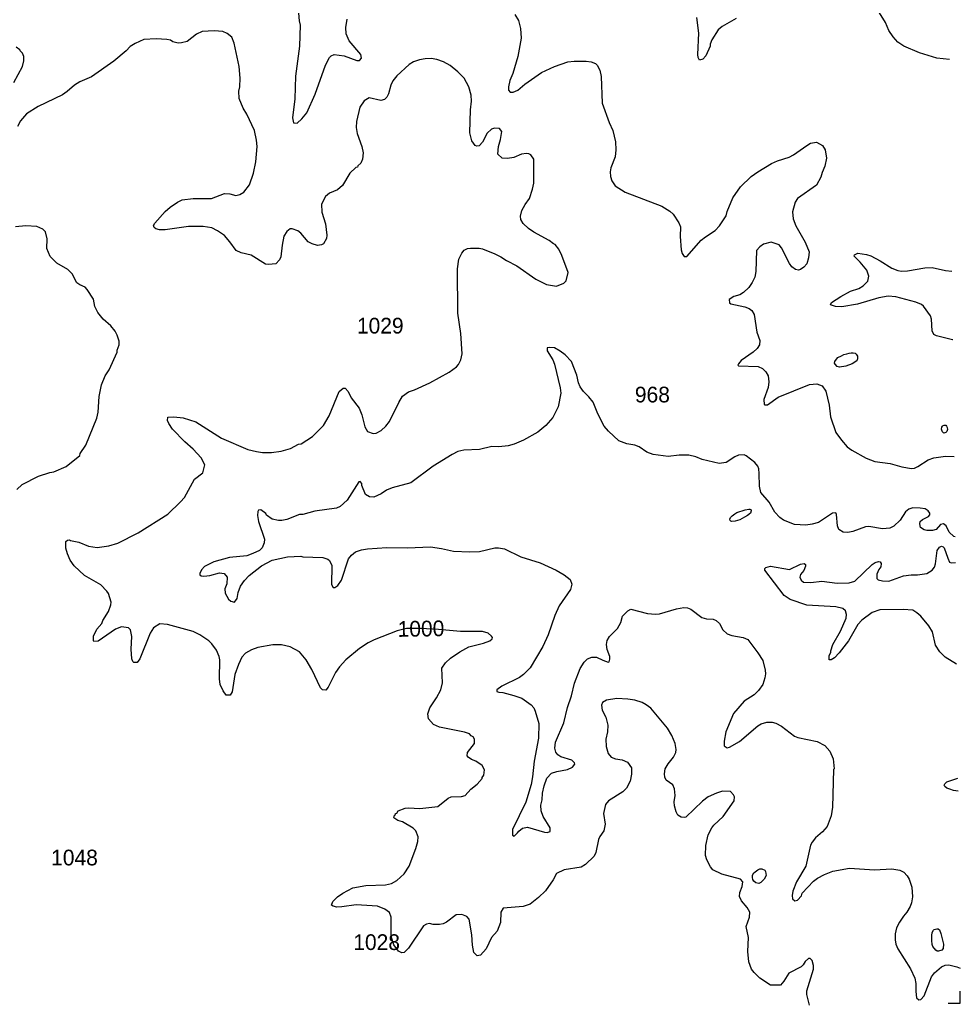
# Model space of a CAD drawing. Header units: kilometres. Extents: x 178.1 to 232.4, y 8228.7 to 8284.8.
# Drawn here: x 222.86 to 232.44, y 8229.43 to 8239.47 of the extents above; entities that cross this region are included whole.
import ezdxf

# ---------------------------------------------------------------- set-up
doc = ezdxf.new("R2010")
doc.units = ezdxf.units.KM
for name, color, linetype in [('1', 7, 'Continuous'), ('2', 7, 'Continuous'), ('21', 7, 'Continuous'), ('61', 7, 'Continuous'), ('63', 7, 'Continuous')]:
    doc.layers.add(name, color=color, linetype=linetype)
doc.styles.add('dgn002', font='dgn002.shx')

# ---------------------------------------------------------------- blocks, each defined once
blk = doc.blocks.new('PRCGEO2')
at = {"layer": '63', "color": 132, "linetype": 'Continuous', "lineweight": 0, "true_color": 0x00c3c3, "flags": 128}
blk.add_lwpolyline([(-0.1232, 0), (0, 0), (0, 0.1214)], dxfattribs=at)

msp = doc.modelspace()

# ---------------------------------------------------------------- linework, layer by layer
at = {"layer": '1', "color": 5, "linetype": 'Continuous', "lineweight": 13, "flags": 128}
for points in [[(225.2646, 8238.0267), (225.2777, 8238.1807), (225.2712, 8238.2472), (225.25, 8238.3453), (225.1727, 8238.5099), (225.1354, 8238.5715), (225.0951, 8238.672), (225.0902, 8238.7453), (225.1, 8238.7905), (225.1033, 8238.8793), (225.095, 8238.9978), (225.0424, 8239.2348), (225.0172, 8239.2946), (224.9721, 8239.3326), (224.9281, 8239.3534), (224.8383, 8239.3615), (224.7154, 8239.3523), (224.6599, 8239.3255), (224.5634, 8239.2531), (224.5049, 8239.2367), (224.4729, 8239.2353), (224.4169, 8239.2493), (224.3937, 8239.2643), (224.3579, 8239.273), (224.2475, 8239.2793), (224.1217, 8239.2724), (224.032, 8239.2324), (223.9824, 8239.2002), (223.9405, 8239.1555), (223.815, 8239.0509), (223.5883, 8238.8906), (223.4699, 8238.8394), (223.4168, 8238.8072), (223.3404, 8238.7411), (223.2937, 8238.7094), (223.0459, 8238.5895), (222.9262, 8238.5145), (222.8642, 8238.443), (222.8358, 8238.3837)], [(222.7982, 8238.8347), (222.8868, 8238.9951), (222.8989, 8239.0544), (222.8991, 8239.0983), (222.8863, 8239.1337), (222.8625, 8239.1564), (222.8593, 8239.1676), (222.8219, 8239.1953)], [(227.769, 8238.3356), (227.7454, 8238.3642), (227.6975, 8238.3688), (227.6641, 8238.3585), (227.6201, 8238.3179), (227.5738, 8238.2243), (227.5384, 8238.1893), (227.5151, 8238.1865), (227.5002, 8238.1919), (227.4655, 8238.2391), (227.4456, 8238.3196), (227.4506, 8238.5549), (227.4619, 8238.6423), (227.4585, 8238.7031), (227.4327, 8238.7897), (227.3867, 8238.877), (227.3231, 8238.9439), (227.2431, 8239.0076), (227.1765, 8239.0457), (227.1074, 8239.0687), (227.0497, 8239.0767), (226.9889, 8239.075), (226.9319, 8239.0656), (226.8712, 8239.0454), (226.8245, 8239.017), (226.7016, 8238.9007), (226.6601, 8238.849), (226.6402, 8238.8062), (226.6142, 8238.718), (226.5977, 8238.6853), (226.5738, 8238.6613), (226.5386, 8238.6508), (226.4179, 8238.6781), (226.3679, 8238.6461), (226.3248, 8238.583), (226.2901, 8238.4349), (226.2852, 8238.3749), (226.2953, 8238.3124), (226.3431, 8238.1798), (226.3558, 8238.1155), (226.3508, 8238.0531), (226.3338, 8238.0121), (226.3026, 8237.9848), (226.2983, 8237.9715), (226.281, 8237.9664), (226.2227, 8237.9081), (226.1473, 8237.7852), (226.0958, 8237.7389), (226.0153, 8237.7072), (225.972, 8237.6721), (225.9329, 8237.5937), (225.9361, 8237.5139), (225.9726, 8237.393), (225.9871, 8237.2777), (225.9834, 8237.2454), (225.953, 8237.1898), (225.9333, 8237.1789), (225.8922, 8237.1742), (225.8368, 8237.1909), (225.7978, 8237.2109), (225.7226, 8237.2985), (225.6905, 8237.3219), (225.6333, 8237.3417), (225.6119, 8237.3411), (225.58, 8237.3148), (225.5498, 8237.2685), (225.5315, 8237.1756), (225.5197, 8237.0563), (225.5049, 8237.0261), (225.4681, 8236.9872), (225.3923, 8236.9783), (225.3628, 8236.9836), (225.215, 8237.0745), (225.1138, 8237.0977), (225.064, 8237.1216), (225, 8237.2101), (224.9433, 8237.2748), (224.873, 8237.3231), (224.8136, 8237.3518), (224.7255, 8237.3666), (224.5766, 8237.3649), (224.3404, 8237.3321), (224.2811, 8237.3321), (224.2425, 8237.3413), (224.2282, 8237.3547), (224.2216, 8237.3751), (224.2332, 8237.4015), (224.3385, 8237.5202), (224.3889, 8237.5625), (224.4647, 8237.6134), (224.5139, 8237.6367), (224.6244, 8237.6529), (224.8103, 8237.6514), (224.9428, 8237.7039), (224.9996, 8237.6977)], [(227.735, 8238.1831), (227.7584, 8238.2513), (227.769, 8238.3356)], [(227.8916, 8238.0696), (227.8284, 8238.058), (227.7724, 8238.0623), (227.73, 8238.1032), (227.735, 8238.1831)], [(223.8556, 8234.139), (224.0657, 8234.2438), (224.3678, 8234.4342), (224.4964, 8234.5591), (224.5359, 8234.605), (224.6388, 8234.7899), (224.7246, 8234.8557), (224.744, 8234.9361), (224.7055, 8235.0091), (224.6238, 8235.0974), (224.5391, 8235.172), (224.4132, 8235.3015), (224.3751, 8235.3587), (224.3632, 8235.3883), (224.3666, 8235.424), (224.4284, 8235.4276), (224.5223, 8235.4163), (224.6528, 8235.3745), (224.9148, 8235.2101), (225.1831, 8235.095), (225.2685, 8235.0727), (225.3305, 8235.0639), (225.4234, 8235.0639), (225.5207, 8235.0753), (225.6168, 8235.1034), (225.6969, 8235.1473), (225.7255, 8235.1529), (225.8411, 8235.2274), (225.953, 8235.3378), (226.0119, 8235.4359), (226.1117, 8235.6832), (226.1544, 8235.7183), (226.175, 8235.7189), (226.2043, 8235.686), (226.2363, 8235.6196), (226.315, 8235.5158), (226.3432, 8235.4474), (226.3742, 8235.324), (226.3998, 8235.2775), (226.4589, 8235.2567), (226.4884, 8235.2598), (226.5406, 8235.2883), (226.5895, 8235.3322), (226.6253, 8235.3794), (226.7197, 8235.5741), (226.7577, 8235.638), (226.8201, 8235.6826), (226.8803, 8235.7023), (227.0375, 8235.7742), (227.2332, 8235.882), (227.3083, 8235.9374), (227.3284, 8235.9598), (227.3543, 8236.0073), (227.3648, 8236.0672), (227.3518, 8236.2746), (227.3222, 8236.4828), (227.3172, 8236.9354), (227.3337, 8237.0325), (227.3634, 8237.0956), (227.3865, 8237.1261), (227.4202, 8237.1408), (227.4513, 8237.1461), (227.5387, 8237.1445), (227.5739, 8237.1373), (227.7, 8237.0886), (227.7599, 8237.0588), (227.8175, 8237.0185), (227.9234, 8236.9645), (228.1166, 8236.8309), (228.2267, 8236.7745), (228.327, 8236.7595), (228.401, 8236.7885), (228.4276, 8236.8119), (228.4461, 8236.8974), (228.3837, 8237.072), (228.3508, 8237.1361), (228.3144, 8237.182), (228.2973, 8237.1887), (228.252, 8237.225), (228.0954, 8237.3082), (228.042, 8237.3448), (227.9877, 8237.3957), (227.9636, 8237.438), (227.961, 8237.4719), (227.9759, 8237.5301), (228.0069, 8237.5888), (228.0511, 8237.6515), (228.084, 8237.7461), (228.0957, 8237.8069), (228.0956, 8238.054), (228.066, 8238.0972), (228.0463, 8238.1072), (228.0207, 8238.1105), (227.9696, 8238.104), (227.8916, 8238.0696)], [(225.1993, 8237.7912), (225.2387, 8237.9097), (225.2646, 8238.0267)], [(224.9996, 8237.6977), (225.0598, 8237.6814), (225.1014, 8237.6937), (225.1407, 8237.717), (225.1993, 8237.7912)], [(227.0754, 8232.2907), (227.0217, 8232.3503), (227.016, 8232.3999), (227.0369, 8232.4614), (227.1052, 8232.5627), (227.1494, 8232.6451), (227.1656, 8232.7167), (227.1594, 8232.8665), (227.1957, 8232.9211), (227.2484, 8232.9658), (227.3429, 8233.0306), (227.4358, 8233.0813), (227.5839, 8233.1188), (227.6481, 8233.1439), (227.6713, 8233.1657), (227.6739, 8233.1782), (227.6652, 8233.1933), (227.63, 8233.2225), (227.5723, 8233.2384), (227.35, 8233.2403), (227.1254, 8233.2579), (226.9429, 8233.2683), (226.8006, 8233.2688), (226.7024, 8233.2461), (226.4678, 8233.1536), (226.4076, 8233.1236), (226.3206, 8233.0657), (226.1793, 8232.9515), (226.1152, 8232.8807), (226.0742, 8232.8229), (226.0007, 8232.6713), (225.9754, 8232.6429), (225.9436, 8232.6459), (225.9233, 8232.6663), (225.8344, 8232.851), (225.7765, 8232.9504), (225.7072, 8233.0326), (225.6143, 8233.0834), (225.524, 8233.1019), (225.4359, 8233.1035), (225.2852, 8233.0773), (225.2192, 8233.0527), (225.1568, 8233.0182), (225.1195, 8232.9777), (225.0852, 8232.9042), (225.0507, 8232.8023), (225.0208, 8232.6246), (225.0024, 8232.5919), (224.9602, 8232.5918), (224.9301, 8232.6334), (224.9006, 8232.6985), (224.8927, 8232.7555), (224.8959, 8232.9497), (224.8891, 8232.984), (224.8632, 8233.0485), (224.8164, 8233.1119), (224.7839, 8233.143), (224.6928, 8233.2043), (224.626, 8233.24), (224.3621, 8233.3105), (224.2866, 8233.3158), (224.2192, 8233.2774), (224.1862, 8233.2231), (224.0807, 8232.9598), (224.054, 8232.9221), (224.0208, 8232.9218), (224.0086, 8232.9331), (223.9991, 8232.9597), (223.994, 8233.0608), (224.0004, 8233.1891), (223.9873, 8233.2571), (223.9665, 8233.2779), (223.8937, 8233.2856), (223.8315, 8233.2616), (223.6548, 8233.1415), (223.6128, 8233.1365), (223.6077, 8233.1436), (223.6076, 8233.1926), (223.642, 8233.2638), (223.6945, 8233.3216), (223.7048, 8233.3527), (223.7607, 8233.4446), (223.785, 8233.5118), (223.788, 8233.5397), (223.7625, 8233.6271), (223.7464, 8233.6511), (223.6834, 8233.7136), (223.5183, 8233.8114), (223.4102, 8233.9098), (223.3721, 8233.967), (223.3444, 8234.0296), (223.3269, 8234.089), (223.3273, 8234.1557), (223.3454, 8234.17), (223.3658, 8234.175)], [(223.3658, 8234.175), (223.3748, 8234.1682), (223.458, 8234.15), (223.5569, 8234.1076), (223.6475, 8234.0961)], [(223.6475, 8234.0961), (223.766, 8234.1108), (223.8556, 8234.139)], [(230.9061, 8229.4302), (230.9028, 8229.4438), (230.8792, 8229.5399), (230.8776, 8229.5761), (230.9463, 8229.7993), (230.9465, 8229.8355), (230.9347, 8229.8854), (230.9148, 8229.9067), (230.8978, 8229.9078), (230.8617, 8229.8778), (230.8429, 8229.8416), (230.8227, 8229.8225), (230.6945, 8229.7579), (230.6432, 8229.6744), (230.6107, 8229.6356), (230.5106, 8229.634), (230.4002, 8229.7062), (230.3431, 8229.7632), (230.3166, 8229.7994), (230.2865, 8229.8732), (230.2784, 8229.9793), (230.2849, 8230.1219), (230.262, 8230.2339), (230.2945, 8230.3293), (230.298, 8230.3796), (230.272, 8230.4283), (230.2126, 8230.4947), (230.193, 8230.5386), (230.1974, 8230.5785), (230.221, 8230.6411), (230.2254, 8230.6871), (230.2034, 8230.7167), (230.0124, 8230.7677), (229.9208, 8230.8102), (229.8966, 8230.8405), (229.8589, 8230.912), (229.8471, 8230.9564), (229.8487, 8231.0568), (229.8751, 8231.1662), (229.9113, 8231.2386), (229.9311, 8231.2641), (230.028, 8231.3555), (230.1399, 8231.5137), (230.1417, 8231.5534), (230.1333, 8231.5744), (230.1019, 8231.6074), (230.019, 8231.6105), (229.9573, 8231.5934), (229.8741, 8231.5533), (229.8142, 8231.5102), (229.6471, 8231.3488), (229.6281, 8231.3441), (229.5977, 8231.3473), (229.5656, 8231.3688), (229.5463, 8231.4029), (229.53, 8231.4643), (229.5278, 8231.5027), (229.5375, 8231.5678), (229.5307, 8231.6343), (229.5142, 8231.6777), (229.4459, 8231.7229), (229.4323, 8231.7555), (229.429, 8231.7883), (229.4342, 8231.839), (229.4646, 8231.8919), (229.5194, 8231.9596), (229.5438, 8232.0068), (229.5458, 8232.0353), (229.5361, 8232.0986), (229.5042, 8232.1808), (229.4594, 8232.2539), (229.2888, 8232.4568), (229.2429, 8232.4928), (229.2002, 8232.5149), (229.1278, 8232.5385), (229.0545, 8232.5503), (228.9433, 8232.5552), (228.8372, 8232.539), (228.7958, 8232.5143), (228.785, 8232.4897), (228.7923, 8232.4362), (228.8321, 8232.3663), (228.8511, 8232.2862), (228.8481, 8232.2161), (228.8316, 8232.1414), (228.8332, 8232.069), (228.8543, 8231.9965), (228.886, 8231.958), (228.9294, 8231.943), (228.9984, 8231.9312), (229.053, 8231.9074), (229.0913, 8231.8506), (229.0915, 8231.7851), (229.0777, 8231.7143), (229.0409, 8231.6423)], [(227.3887, 8232.2143), (227.1337, 8232.266), (227.0754, 8232.2907)], [(227.4936, 8232.1437), (227.4782, 8232.165), (227.4589, 8232.1753), (227.4416, 8232.1949), (227.3887, 8232.2143)], [(228.7697, 8231.1493), (228.7575, 8231.1201), (228.728, 8230.9856), (228.7113, 8230.9509), (228.6227, 8230.864), (228.5786, 8230.8374), (228.406, 8230.8107), (228.3277, 8230.7736), (228.2945, 8230.708), (228.2142, 8230.5951), (228.143, 8230.5273), (228.0588, 8230.4614), (227.9874, 8230.4382), (227.7855, 8230.4194), (227.76, 8230.3786), (227.7563, 8230.2724), (227.7232, 8230.1847), (227.665, 8230.1215), (227.6094, 8230.0057), (227.5534, 8229.94), (227.5209, 8229.9355), (227.4867, 8229.967), (227.4705, 8230.0419), (227.4634, 8230.1473), (227.4373, 8230.3094), (227.4141, 8230.3347), (227.3632, 8230.3547), (227.3058, 8230.3528), (227.2069, 8230.2774), (227.174, 8230.261), (227.137, 8230.2543), (227.0703, 8230.2543), (227.0328, 8230.2621), (227.0022, 8230.2571), (226.9723, 8230.2398), (226.82, 8230.0108), (226.7763, 8229.967), (226.7501, 8229.9648), (226.7168, 8229.9824), (226.6688, 8230.0453), (226.6439, 8230.1309), (226.6438, 8230.3267), (226.6273, 8230.3759), (226.5775, 8230.4105), (226.5024, 8230.4402), (226.2851, 8230.455), (226.1396, 8230.432), (226.0883, 8230.4305), (226.0521, 8230.4403), (226.0359, 8230.4514), (226.0482, 8230.4875), (226.0949, 8230.5346), (226.1508, 8230.574), (226.2507, 8230.6287), (226.3839, 8230.6493), (226.5847, 8230.656), (226.6458, 8230.6709), (226.7019, 8230.7009), (226.7751, 8230.769), (226.8252, 8230.8476), (226.8957, 8231.028), (226.9139, 8231.1003), (226.9188, 8231.1468), (226.8952, 8231.2071), (226.8661, 8231.2352), (226.7569, 8231.2981), (226.7093, 8231.3148), (226.6694, 8231.3419), (226.6777, 8231.3685), (226.6863, 8231.3739), (226.6876, 8231.3835), (226.7002, 8231.389), (226.713, 8231.4107), (226.7848, 8231.4375), (226.82, 8231.4425), (226.9353, 8231.4363), (227.1186, 8231.4552), (227.2247, 8231.5417), (227.2538, 8231.5529), (227.3609, 8231.558), (227.3976, 8231.568), (227.456, 8231.6324), (227.5186, 8231.682), (227.5699, 8231.7399), (227.571, 8231.752), (227.5872, 8231.7745), (227.5932, 8231.8298), (227.5708, 8231.8731), (227.5064, 8231.9167), (227.4622, 8231.9358), (227.4278, 8231.9599), (227.4179, 8231.9739), (227.4218, 8232.0053), (227.4914, 8232.0979), (227.4936, 8232.1437)], [(229.0409, 8231.6423), (229.0047, 8231.6047), (228.8583, 8231.5131), (228.8267, 8231.4769), (228.8085, 8231.3835), (228.8248, 8231.2756)], [(228.8248, 8231.2756), (228.8102, 8231.2065), (228.7697, 8231.1493)], [(230.3395, 8230.7804), (230.3782, 8230.8113), (230.3994, 8230.8191), (230.4207, 8230.8191), (230.4497, 8230.8075), (230.4594, 8230.792), (230.4632, 8230.7533), (230.4439, 8230.7147), (230.411, 8230.6799), (230.3917, 8230.6721), (230.3608, 8230.6779), (230.3376, 8230.6934), (230.3279, 8230.7127), (230.324, 8230.734), (230.326, 8230.7572), (230.3395, 8230.7804)]]:
    msp.add_lwpolyline(points, dxfattribs=at)
at = {"layer": '2', "color": 3, "linetype": 'Continuous', "lineweight": 0, "flags": 128}
for points in [[(225.6943, 8239.5805), (225.7039, 8239.4635), (225.714, 8239.4175), (225.7089, 8239.2038), (225.668, 8238.899), (225.6611, 8238.6672), (225.6384, 8238.4735), (225.6481, 8238.4219), (225.6863, 8238.4206), (225.7314, 8238.4623), (225.7823, 8238.5244), (225.8675, 8238.7161), (225.9727, 8239.0113), (226.0139, 8239.0878), (226.0319, 8239.1067), (226.0605, 8239.118), (226.1652, 8239.1067), (226.2939, 8239.0579), (226.3194, 8239.0573), (226.3417, 8239.0802), (226.3343, 8239.1196), (226.2161, 8239.2596), (226.1831, 8239.331), (226.1819, 8239.3931), (226.1946, 8239.4784)], [(227.9031, 8239.5261), (227.9393, 8239.4653), (227.9605, 8239.3844), (227.9673, 8239.2849), (227.9342, 8239.0992), (227.8814, 8238.9256), (227.8532, 8238.8531), (227.8392, 8238.7911), (227.8393, 8238.7555), (227.856, 8238.7344), (227.8857, 8238.7347), (227.9338, 8238.7556), (228.0057, 8238.8171), (228.1764, 8238.9351), (228.3069, 8238.9972), (228.4433, 8239.0437), (228.5079, 8239.0521), (228.6312, 8239.0522), (228.6817, 8239.0438), (228.7256, 8239.0276), (228.7438, 8239.0092), (228.77, 8238.9597), (228.7835, 8238.8932), (228.792, 8238.6233), (228.8659, 8238.4257), (228.9027, 8238.3447), (228.9286, 8238.2275), (228.9319, 8238.1478), (228.9249, 8238.0772), (228.8826, 8237.9641), (228.8751, 8237.9238), (228.8767, 8237.8769), (228.8902, 8237.8304), (228.9266, 8237.782), (229.0285, 8237.7152), (229.402, 8237.5743), (229.483, 8237.5227)], [(232.3321, 8239.0695), (232.2048, 8239.0801), (232.0265, 8239.1346), (231.8677, 8239.2049), (231.8081, 8239.246), (231.7589, 8239.2986), (231.7153, 8239.3632), (231.6806, 8239.4455), (231.6209, 8239.5447)], [(230.1586, 8239.4875), (230.0155, 8239.4031), (229.976, 8239.3718), (229.9111, 8239.2671), (229.8948, 8239.2242), (229.893, 8239.2027), (229.8511, 8239.1044), (229.8206, 8239.0704), (229.7868, 8239.0606), (229.7716, 8239.0868), (229.7682, 8239.119), (229.7778, 8239.335), (229.7566, 8239.4976)], [(229.6103, 8237.0919), (229.6305, 8237.0605), (229.6554, 8237.0621), (229.8015, 8237.2255), (229.8448, 8237.2619), (229.9453, 8237.3268), (229.9892, 8237.3737), (230.0574, 8237.4763), (230.0666, 8237.5178), (230.1257, 8237.6579), (230.2042, 8237.7712), (230.3113, 8237.8752), (230.3788, 8237.9246), (230.5187, 8238.0086), (230.5819, 8238.0367), (230.6991, 8238.0726), (230.7429, 8238.0949), (230.8777, 8238.1926), (230.916, 8238.2139), (230.9789, 8238.2273), (231.0393, 8238.1902), (231.0647, 8238.1492), (231.08, 8238.0639), (231.0629, 8237.9826), (231.0356, 8237.918), (231.0223, 8237.8687), (230.9772, 8237.786), (230.7845, 8237.6502), (230.7615, 8237.613), (230.7343, 8237.5157), (230.7409, 8237.4441), (230.7684, 8237.373), (230.8639, 8237.2076), (230.9014, 8237.1072), (230.8958, 8237.047), (230.879, 8236.9866), (230.8478, 8236.9503), (230.8136, 8236.9266), (230.7938, 8236.9224), (230.763, 8236.9271), (230.7267, 8236.9548), (230.7018, 8236.9898), (230.6213, 8237.1497), (230.5974, 8237.1788), (230.5148, 8237.2069), (230.437, 8237.1857), (230.399, 8237.1581), (230.3672, 8237.1207), (230.3606, 8236.9081), (230.3494, 8236.8495), (230.3219, 8236.7944), (230.2882, 8236.7462), (230.2328, 8236.6922), (230.196, 8236.6704), (230.1361, 8236.6519), (230.0873, 8236.6214), (230.0905, 8236.5889), (230.1035, 8236.5783), (230.2468, 8236.5481), (230.2905, 8236.5309), (230.3194, 8236.509), (230.3411, 8236.4683), (230.3706, 8236.2886), (230.4002, 8236.2048), (230.3975, 8236.159), (230.3734, 8236.1221), (230.3326, 8236.0861), (230.2098, 8235.9992), (230.1813, 8235.9675), (230.1771, 8235.9545), (230.1822, 8235.9478), (230.3823, 8235.9408), (230.4264, 8235.9198), (230.463, 8235.8863), (230.4859, 8235.8435), (230.4923, 8235.7849), (230.4841, 8235.7263), (230.4423, 8235.6037), (230.4431, 8235.553), (230.4519, 8235.5481), (230.479, 8235.5504), (230.5874, 8235.6274), (230.9073, 8235.7551), (230.9828, 8235.7633), (231.0364, 8235.7414), (231.0741, 8235.689), (231.1077, 8235.5452), (231.1195, 8235.4261), (231.1761, 8235.2668), (231.2322, 8235.188), (231.2903, 8235.1226), (231.3372, 8235.0872), (231.4842, 8235.0049), (231.5727, 8234.9717), (231.7287, 8234.9506)], [(229.483, 8237.5227), (229.5178, 8237.4917), (229.5753, 8237.4045), (229.5903, 8237.3643), (229.5887, 8237.2655)], [(222.829, 8234.6858), (222.8834, 8234.7386), (223.0477, 8234.8214), (223.165, 8234.86), (223.2038, 8234.8665), (223.3316, 8234.9204), (223.4703, 8235.033), (223.4744, 8235.0526), (223.5299, 8235.137), (223.6431, 8235.4122), (223.655, 8235.4745), (223.6667, 8235.6324), (223.6888, 8235.752), (223.7272, 8235.8441), (223.7699, 8235.9067), (223.8488, 8236.0868), (223.8496, 8236.1054), (223.8703, 8236.1602), (223.8691, 8236.1982), (223.8512, 8236.2576), (223.8293, 8236.2984), (223.7849, 8236.3556), (223.7059, 8236.4219), (223.6517, 8236.4894), (223.6213, 8236.5509), (223.6102, 8236.6274), (223.545, 8236.7258), (223.5239, 8236.7478), (223.4697, 8236.7714), (223.4399, 8236.7937), (223.3914, 8236.8851), (223.3486, 8236.9271), (223.2351, 8236.9931), (223.1681, 8237.0616), (223.1333, 8237.1405), (223.1362, 8237.2399), (223.118, 8237.3104), (223.0939, 8237.338), (223.0303, 8237.3668), (222.9191, 8237.3716), (222.8154, 8237.3634)], [(229.5887, 8237.2655), (229.6001, 8237.1286), (229.6103, 8237.0919)], [(232.3663, 8236.2109), (232.3637, 8236.2115), (232.2016, 8236.2509), (232.1753, 8236.2666), (232.1564, 8236.3025), (232.1497, 8236.4235), (232.1395, 8236.457), (232.0694, 8236.5544), (232.0483, 8236.571), (231.9917, 8236.5962), (231.7879, 8236.6509), (231.7096, 8236.6572), (231.613, 8236.6378), (231.395, 8236.5735), (231.2363, 8236.5486), (231.1704, 8236.5503), (231.1216, 8236.5666), (231.1317, 8236.5902), (231.2268, 8236.6533), (231.3252, 8236.7081), (231.4104, 8236.7333), (231.4535, 8236.761), (231.5026, 8236.8104), (231.5095, 8236.8607), (231.4893, 8236.9212), (231.4223, 8237.0015), (231.3607, 8237.0637), (231.3658, 8237.0777), (231.3977, 8237.0948), (231.4883, 8237.0805), (231.53, 8237.0667), (231.628, 8237.0176), (231.7459, 8236.9407), (231.8081, 8236.9168), (231.8454, 8236.9108), (231.9045, 8236.9141), (232.083, 8236.9452), (232.158, 8236.9468), (232.2931, 8236.9174), (232.3579, 8236.9116)], [(232.3905, 8234.2029), (232.3761, 8234.2084), (232.3301, 8234.2518), (232.2997, 8234.3176), (232.2716, 8234.3347), (232.2405, 8234.3293), (232.1983, 8234.2786), (232.1607, 8234.2688), (232.1039, 8234.2669), (232.0737, 8234.2764), (232.0366, 8234.2989), (232.0298, 8234.3349), (232.0348, 8234.3587), (232.0573, 8234.3794), (232.1179, 8234.4101), (232.1314, 8234.4269), (232.1331, 8234.4451), (232.1175, 8234.4674), (232.0854, 8234.489), (232.0355, 8234.4977), (231.9596, 8234.4978), (231.92, 8234.4862), (231.8847, 8234.4593), (231.8288, 8234.3727), (231.7673, 8234.3131), (231.7254, 8234.2923), (231.6512, 8234.287), (231.5128, 8234.3099), (231.4757, 8234.3069), (231.347, 8234.2587), (231.2955, 8234.2475), (231.2509, 8234.2504), (231.2049, 8234.278), (231.1914, 8234.3156), (231.182, 8234.4304), (231.1752, 8234.4469), (231.1418, 8234.4452), (230.9996, 8234.3506), (230.9321, 8234.3313), (230.869, 8234.3234), (230.7537, 8234.3297), (230.6414, 8234.3724), (230.6025, 8234.4022), (230.5542, 8234.4569), (230.4948, 8234.5557), (230.4097, 8234.6569), (230.3952, 8234.7189), (230.3951, 8234.8493), (230.3885, 8234.8985), (230.3785, 8234.9239), (230.3495, 8234.9597), (230.2611, 8235.0304), (230.2412, 8235.0391), (230.1829, 8235.0358), (230.1439, 8235.0181), (230.0558, 8234.9625), (229.9849, 8234.952), (229.8115, 8234.9914), (229.7463, 8235.0189), (229.6779, 8235.0377), (229.5791, 8235.0374), (229.4652, 8235.0213), (229.314, 8235.0438), (229.2492, 8235.0682), (229.1691, 8235.122), (229.1261, 8235.1363), (229.0437, 8235.1506), (228.9647, 8235.1832), (228.8579, 8235.2812), (228.8144, 8235.3326), (228.749, 8235.4563), (228.701, 8235.5747), (228.658, 8235.6307), (228.6021, 8235.6849), (228.5686, 8235.7316), (228.551, 8235.7739), (228.5349, 8235.8514), (228.4808, 8235.9889), (228.415, 8236.058), (228.3667, 8236.096), (228.3064, 8236.1288), (228.257, 8236.1337), (228.2342, 8236.1301), (228.2317, 8236.1009), (228.2899, 8236.007), (228.3075, 8235.964), (228.3658, 8235.7233), (228.3706, 8235.6663), (228.3464, 8235.5294), (228.2895, 8235.4189), (228.2186, 8235.3382), (228.137, 8235.272), (227.9898, 8235.1904), (227.8972, 8235.1487), (227.8356, 8235.1299)], [(231.1935, 8236.0311), (231.2319, 8236.0498), (231.2572, 8236.063), (231.2868, 8236.0685), (231.3099, 8236.074), (231.3308, 8236.0783), (231.3527, 8236.0794), (231.3725, 8236.0762), (231.3835, 8236.0652), (231.3945, 8236.0454), (231.3956, 8236.019), (231.389, 8235.9982), (231.3417, 8235.9685), (231.278, 8235.9422), (231.2132, 8235.9312), (231.1869, 8235.9411), (231.1693, 8235.9619), (231.1627, 8235.9751), (231.1638, 8235.9916), (231.1704, 8236.0004), (231.1935, 8236.0311)], [(232.2527, 8235.3022), (232.2561, 8235.3215), (232.262, 8235.3308), (232.2699, 8235.3392), (232.2793, 8235.3412), (232.2887, 8235.3422), (232.2966, 8235.3412), (232.3035, 8235.3328), (232.3099, 8235.319), (232.3114, 8235.2978), (232.3054, 8235.2776), (232.2966, 8235.2672), (232.2862, 8235.2623), (232.2763, 8235.2618), (232.2689, 8235.2662), (232.262, 8235.2751), (232.2551, 8235.2894), (232.2527, 8235.3022)], [(227.8356, 8235.1299), (227.7393, 8235.12), (227.6689, 8235.1231), (227.5417, 8235.0955), (227.3837, 8235.0871)], [(227.2635, 8235.0427), (227.0692, 8234.9227), (226.8439, 8234.7527), (226.6513, 8234.7034), (226.5956, 8234.6792), (226.5419, 8234.6424), (226.4662, 8234.6097), (226.4203, 8234.6099), (226.3806, 8234.6349), (226.345, 8234.7268), (226.3439, 8234.748), (226.3278, 8234.7666), (226.3124, 8234.7645), (226.1952, 8234.5789), (226.1233, 8234.5118), (226.0843, 8234.4961), (225.8656, 8234.466), (225.7426, 8234.4321), (225.7091, 8234.43), (225.5779, 8234.3794), (225.5274, 8234.3694), (225.4937, 8234.3696), (225.43, 8234.3838), (225.3725, 8234.4233), (225.3641, 8234.4408), (225.3143, 8234.478), (225.2919, 8234.4764), (225.2845, 8234.4629), (225.2813, 8234.421), (225.2893, 8234.3601), (225.3502, 8234.1816), (225.3483, 8234.1415), (225.329, 8234.0903), (225.2997, 8234.0637), (225.234, 8234.0327), (225.1701, 8234.0114), (224.9961, 8233.9926), (224.8344, 8233.9503), (224.7385, 8233.9008), (224.7107, 8233.8692), (224.692, 8233.8313), (224.6937, 8233.8165), (224.7047, 8233.8057), (224.7345, 8233.8015), (224.7961, 8233.8102), (224.8933, 8233.8375), (224.9405, 8233.8305), (224.9728, 8233.7913), (224.9686, 8233.7254), (224.9489, 8233.6754), (224.9518, 8233.6293), (224.9858, 8233.5699), (225.0098, 8233.5486), (225.046, 8233.5398), (225.0733, 8233.5745), (225.0829, 8233.6361), (225.1085, 8233.701), (225.1466, 8233.7576), (225.1971, 8233.8112), (225.3217, 8233.9095), (225.4315, 8233.9661), (225.5866, 8233.9987), (225.7211, 8234.0056), (225.7434, 8233.999), (225.946, 8233.9939), (225.9964, 8233.976), (226.0129, 8233.9626), (226.0364, 8233.9117), (226.0352, 8233.7168), (226.0517, 8233.6891), (226.0672, 8233.6879), (226.0995, 8233.7069), (226.1349, 8233.7629), (226.2063, 8233.9808), (226.2375, 8234.0186), (226.2794, 8234.0515), (226.3397, 8234.0727), (226.401, 8234.083), (226.5979, 8234.0959), (226.8085, 8234.0929), (227.0423, 8234.1008), (227.1561, 8234.0848), (227.2767, 8234.0581), (227.4454, 8234.05), (227.5441, 8234.0552), (227.7001, 8234.0925), (227.7352, 8234.0928), (227.7981, 8234.0801), (227.9634, 8234.001), (228.1629, 8233.939), (228.3255, 8233.8659), (228.4052, 8233.8162), (228.4664, 8233.7694), (228.4837, 8233.7214), (228.4712, 8233.6659)], [(227.3837, 8235.0871), (227.3215, 8235.0719), (227.2635, 8235.0427)], [(232.0099, 8234.9191), (232.1165, 8234.987), (232.1746, 8235.0095)], [(232.1746, 8235.0095), (232.2937, 8235.0244), (232.3803, 8235.0212), (232.3806, 8235.0212)], [(231.7287, 8234.9506), (231.8487, 8234.9158), (231.9454, 8234.8995), (231.978, 8234.9052), (232.0099, 8234.9191)], [(230.1656, 8234.4507), (230.2502, 8234.4806), (230.2883, 8234.4847), (230.2997, 8234.4847), (230.3131, 8234.4775), (230.3121, 8234.4682), (230.3038, 8234.4445), (230.2739, 8234.4229), (230.243, 8234.4043), (230.1955, 8234.3785), (230.1491, 8234.363), (230.1161, 8234.3599), (230.1058, 8234.3641), (230.0975, 8234.3702), (230.0944, 8234.3847), (230.0996, 8234.4012), (230.1192, 8234.4187), (230.1439, 8234.4383), (230.1656, 8234.4507)], [(232.406, 8232.905), (232.2877, 8232.9793), (232.2338, 8233.0311), (232.1921, 8233.1), (232.1586, 8233.2355), (232.1222, 8233.2955), (232.0423, 8233.3953), (232.0016, 8233.4309), (231.9586, 8233.4555), (231.8624, 8233.464), (231.6241, 8233.4588), (231.5464, 8233.4329), (231.4382, 8233.3563), (231.3975, 8233.3093), (231.3049, 8233.1424), (231.2089, 8233.0217), (231.1599, 8232.9699), (231.1271, 8232.9491), (231.1061, 8232.9517), (231.1079, 8232.9959), (231.1222, 8233.0242), (231.1225, 8233.0432), (231.1458, 8233.1084), (231.2215, 8233.2435), (231.2802, 8233.3738), (231.284, 8233.4139), (231.2742, 8233.4484), (231.246, 8233.4737), (231.1764, 8233.4904), (230.8808, 8233.5068), (230.7109, 8233.5654), (230.6475, 8233.6068), (230.4495, 8233.8634), (230.4511, 8233.8814), (230.4629, 8233.8919), (230.5106, 8233.905), (230.7037, 8233.8725), (230.8163, 8233.9253), (230.8519, 8233.9313), (230.8642, 8233.9224), (230.8655, 8233.9045), (230.8477, 8233.8607), (230.8154, 8233.8184), (230.8083, 8233.7934), (230.8229, 8233.7639), (230.8468, 8233.7424), (230.9216, 8233.7374), (231.0305, 8233.7521), (231.1896, 8233.7307), (231.3094, 8233.734), (231.3693, 8233.7506), (231.5448, 8233.9224), (231.5766, 8233.9419), (231.6105, 8233.951), (231.6255, 8233.9487), (231.6375, 8233.9333), (231.6324, 8233.8992), (231.6142, 8233.8725), (231.5935, 8233.8228), (231.5937, 8233.7804), (231.6079, 8233.7667), (231.6505, 8233.7555), (231.7155, 8233.7519), (231.8639, 8233.8068), (231.9441, 8233.8177), (232.0086, 8233.8161), (232.1029, 8233.8315), (232.1552, 8233.8628), (232.179, 8233.8946), (232.1922, 8233.9275), (232.2065, 8234.0649), (232.2315, 8234.0988), (232.253, 8234.1089), (232.2702, 8234.1022), (232.28, 8234.0904), (232.3152, 8233.9853), (232.334, 8233.9469), (232.3505, 8233.9381), (232.3936, 8233.9408)], [(228.4712, 8233.6659), (228.3559, 8233.5018), (228.3111, 8233.4008), (228.2438, 8233.2039), (228.1891, 8233.0848)], [(227.9909, 8232.7995), (227.9492, 8232.7694), (227.7693, 8232.6833), (227.7203, 8232.646), (227.7194, 8232.6294), (227.739, 8232.6201), (227.7804, 8232.616), (227.8916, 8232.5883), (227.9737, 8232.5586), (228.0699, 8232.4904), (228.0956, 8232.4598), (228.1119, 8232.4259), (228.1469, 8232.3006), (228.1453, 8232.1519), (228.101, 8231.9181), (228.0842, 8231.7594), (228.0694, 8231.6798), (228.0164, 8231.5013), (227.8788, 8231.2228), (227.8786, 8231.1651), (227.8968, 8231.155), (227.9287, 8231.1862), (227.9444, 8231.2038), (227.9804, 8231.2351), (228.0326, 8231.2451), (228.2069, 8231.1946), (228.234, 8231.1926), (228.2635, 8231.1999), (228.2634, 8231.24), (228.1929, 8231.3539), (228.1717, 8231.4125), (228.1698, 8231.4683), (228.1813, 8231.5224), (228.1862, 8231.5902), (228.2013, 8231.6659), (228.2309, 8231.7434), (228.276, 8231.7939), (228.3321, 8231.8112), (228.4406, 8231.8314), (228.4923, 8231.8578), (228.5131, 8231.8884), (228.5117, 8231.9017), (228.4842, 8231.9264), (228.3703, 8231.9624), (228.3414, 8231.9809), (228.3204, 8232.0102), (228.3114, 8232.0503), (228.3182, 8232.1117), (228.4014, 8232.3072), (228.4408, 8232.4642), (228.4823, 8232.5851), (228.5117, 8232.7121), (228.5679, 8232.8609), (228.6093, 8232.9274), (228.6433, 8232.9607), (228.6867, 8232.9781), (228.7362, 8232.9785), (228.7987, 8232.9457), (228.8539, 8232.928), (228.8632, 8232.9302), (228.8724, 8232.9564), (228.8726, 8232.9836), (228.8426, 8233.0548), (228.8364, 8233.1068), (228.8431, 8233.1479), (228.8678, 8233.1872), (228.9486, 8233.2688), (228.9847, 8233.3297), (229.0012, 8233.3942), (229.0542, 8233.4515), (229.085, 8233.4654), (229.2552, 8233.4228), (229.3368, 8233.4147), (229.3767, 8233.4188), (229.5498, 8233.4706), (229.6265, 8233.4837), (229.662, 8233.4788), (229.6962, 8233.4652), (229.8091, 8233.3835), (229.8583, 8233.3666), (229.926, 8233.3633), (229.9544, 8233.3511), (229.9897, 8233.3196), (230.0232, 8233.2567), (230.0668, 8233.2149), (230.1151, 8233.1971), (230.2308, 8233.178), (230.2763, 8233.1579), (230.3812, 8233.0216), (230.4293, 8232.9444), (230.4542, 8232.8458), (230.4576, 8232.8071), (230.4526, 8232.7655), (230.4295, 8232.7003), (230.3862, 8232.6372)], [(228.1891, 8233.0848), (228.0603, 8232.8695), (227.9909, 8232.7995)], [(230.3862, 8232.6372), (230.3414, 8232.5954), (230.2389, 8232.529), (230.1312, 8232.4041), (230.0535, 8232.2162), (230.0364, 8232.1208)], [(230.0364, 8232.1208), (230.0381, 8232.0733), (230.0656, 8232.0551), (230.0911, 8232.06), (230.1921, 8232.1189), (230.3799, 8232.2768), (230.4154, 8232.2995), (230.4699, 8232.3167), (230.5271, 8232.3152), (230.563, 8232.306), (230.6195, 8232.2747), (230.7527, 8232.1735), (230.788, 8232.159), (230.9861, 8232.1192), (231.0611, 8232.0782), (231.1128, 8232.0188), (231.1489, 8231.9433), (231.1573, 8231.8393), (231.1524, 8231.8316), (231.1424, 8231.4493), (231.1276, 8231.3604), (231.0868, 8231.2507), (231.0392, 8231.1979), (230.967, 8231.1355), (230.9336, 8231.0937), (230.9179, 8231.0629), (230.869, 8230.8462), (230.7748, 8230.6891), (230.7365, 8230.5916), (230.7295, 8230.5483), (230.734, 8230.5142), (230.7571, 8230.4947), (230.7856, 8230.5001), (230.8244, 8230.5458), (230.8328, 8230.5713), (230.9468, 8230.6944), (230.9889, 8230.7246), (231.0606, 8230.7622), (231.1441, 8230.7958), (231.3145, 8230.8272), (231.5681, 8230.809), (231.7465, 8230.8221), (231.8262, 8230.8071), (231.8669, 8230.7871), (231.902, 8230.7493), (231.9228, 8230.7146), (231.9487, 8230.6343), (231.9555, 8230.5348), (231.9454, 8230.4734), (231.9325, 8230.4354), (231.8994, 8230.3782), (231.8635, 8230.3382), (231.8224, 8230.2767), (231.7945, 8230.2188), (231.7793, 8230.1574), (231.7782, 8230.0973), (231.7865, 8230.0527), (231.8063, 8230.0055), (231.9374, 8229.8), (231.9784, 8229.7051), (231.9906, 8229.6508), (231.9902, 8229.5702), (231.9972, 8229.5051), (232.0208, 8229.4843), (232.0426, 8229.4875), (232.0738, 8229.5269), (232.1511, 8229.7204), (232.1805, 8229.7599), (232.2523, 8229.8222), (232.2878, 8229.8382), (232.3266, 8229.8427), (232.407, 8229.8233), (232.4428, 8229.8083), (232.4433, 8229.8081)], [(232.4216, 8231.6118), (232.375, 8231.619), (232.3377, 8231.6335), (232.3076, 8231.6431), (232.2847, 8231.6588), (232.2799, 8231.6732), (232.2847, 8231.6853), (232.3064, 8231.7058), (232.3377, 8231.719), (232.4199, 8231.7456)], [(232.1937, 8229.9934), (232.165, 8230.0302), (232.1581, 8230.0509), (232.1523, 8230.0911), (232.1523, 8230.1416), (232.1581, 8230.1726), (232.1718, 8230.1956), (232.1787, 8230.2037), (232.204, 8230.2106), (232.2178, 8230.2106), (232.2316, 8230.2002), (232.2454, 8230.1623), (232.2706, 8230.052), (232.2695, 8230.0095), (232.2557, 8229.9934), (232.2212, 8229.9808), (232.2086, 8229.9808), (232.1937, 8229.9934)]]:
    msp.add_lwpolyline(points, dxfattribs=at)

# ---------------------------------------------------------------- block references
at = {"color": 132, "linetype": 'Continuous', "lineweight": 0, "true_color": 0x00c3c3}
msp.add_blockref('PRCGEO2', (232.4421, 8229.4524), dxfattribs=at)

# ---------------------------------------------------------------- texts
at = {"layer": '21', "color": 7, "linetype": 'Continuous', "lineweight": 0, "style": 'dgn002'}
for s, p in [('1029', (226.2935, 8236.2757)), ('968', (229.1266, 8235.5736)), ('1048', (223.1771, 8230.8558)), ('1028', (226.2565, 8229.9936))]:
    msp.add_text(s, height=0.16, dxfattribs=at).set_placement(p)
at = {"layer": '61', "color": 212, "linetype": 'Continuous', "lineweight": 0, "true_color": 0xd200d2, "style": 'dgn002'}
msp.add_text('1000', height=0.16, rotation=0.98776, dxfattribs=at).set_placement((226.7099, 8233.1842))

doc.saveas('drawing.dxf')
